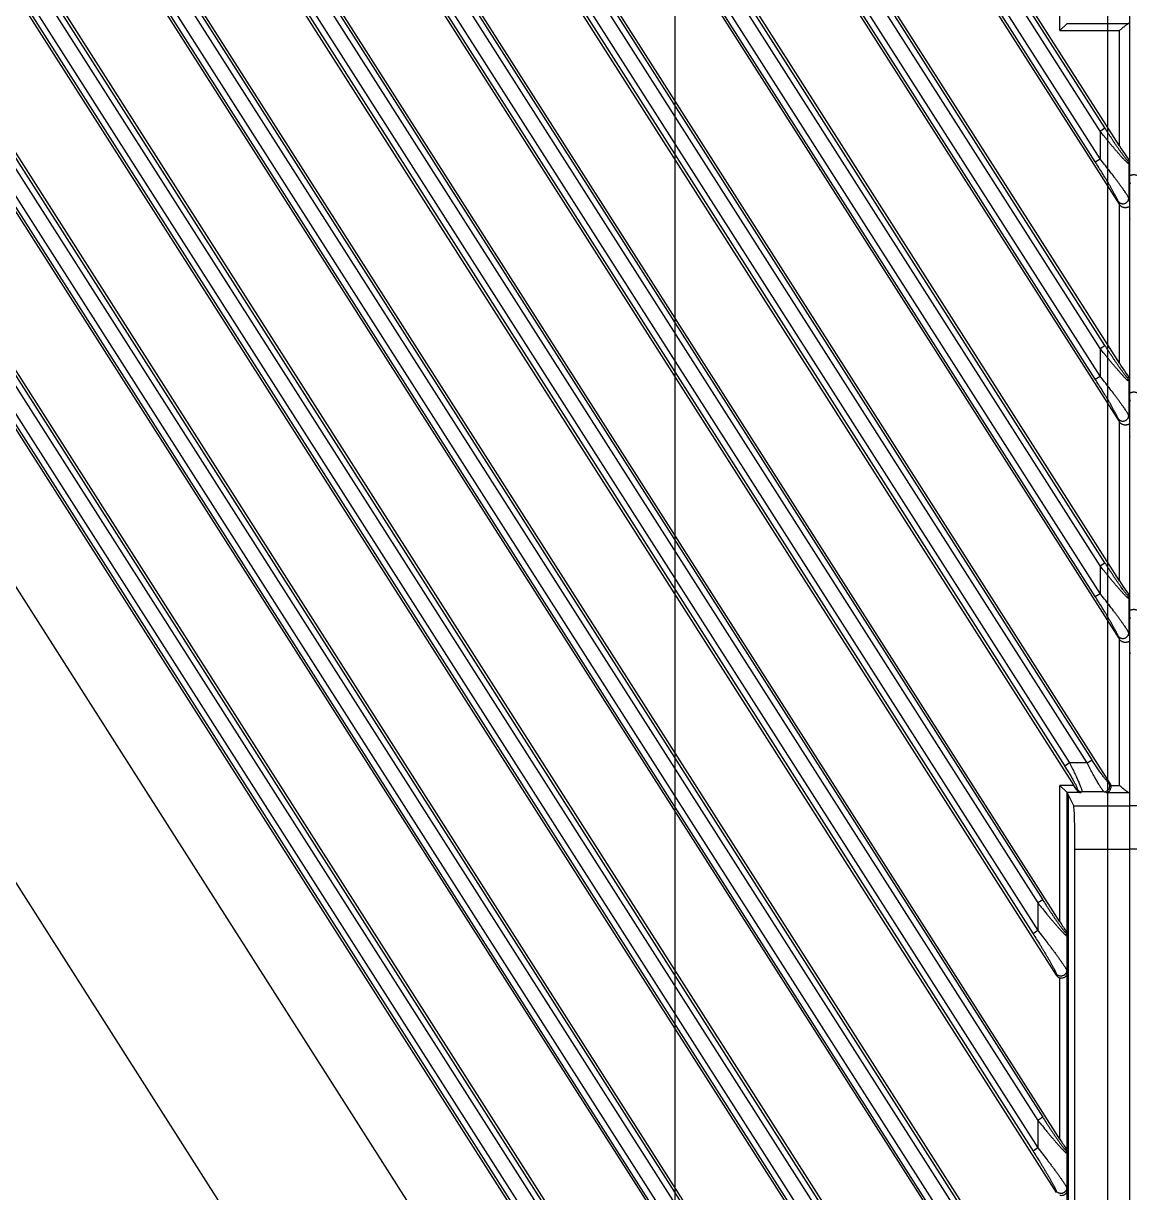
# Model space of a CAD drawing. Header units: millimetres. Extents: x 562 to 17351, y 2396 to 6995.
# Drawn here: x 14462.1 to 14538.8, y 5325.5 to 5406.6 of the extents above; entities that cross this region are included whole.
import ezdxf

# ---------------------------------------------------------------- set-up
doc = ezdxf.new("R2010")
doc.units = ezdxf.units.MM

# ---------------------------------------------------------------- blocks, each defined once
blk = doc.blocks.new('DTGCNV')
at = {"color": 7, "linetype": 'Continuous'}
for p, q in [((12716.618, 5010.197), (12716.618, 4673.197)), ((13316.618, 5010.197), (13316.618, 4672.697)), ((13136.217, 5009.497), (13315.884, 4727.477)), ((13315.918, 4731.517), (13138.825, 5009.497)), ((13145.821, 5009.497), (13315.884, 4742.552)), ((13315.918, 4746.593), (13148.429, 5009.497)), ((13155.425, 5009.497), (13315.884, 4757.628)), ((13311.784, 4768.157), (13158.034, 5009.497)), ((13165.029, 5009.497), (13311.536, 4779.528)), ((13311.784, 4783.233), (13167.638, 5009.497)), ((13174.633, 5009.497), (13311.536, 4794.603)), ((13314.903, 4732.763), (13139.328, 5008.36)), ((13314.903, 4747.839), (13148.933, 5008.36)), ((13314.903, 4762.914), (13158.537, 5008.36)), ((13168.141, 5008.36), (13310.593, 4784.754)), ((13177.745, 5008.36), (13310.593, 4799.829)), ((13314.231, 4730.419), (13137.436, 5007.932)), ((13314.567, 4730.633), (13137.772, 5008.146)), ((13314.567, 4732.549), (13138.992, 5008.146)), ((13314.231, 4745.494), (13147.04, 5007.932)), ((13314.567, 4745.708), (13147.376, 5008.146)), ((13314.567, 4747.625), (13148.596, 5008.146)), ((13314.231, 4760.57), (13156.644, 5007.932)), ((13314.567, 4760.784), (13156.98, 5008.146)), ((13314.567, 4762.7), (13158.201, 5008.146)), ((13166.248, 5007.932), (13309.921, 4782.41)), ((13166.584, 5008.146), (13310.257, 4782.624)), ((13167.805, 5008.146), (13310.257, 4784.54)), ((13175.852, 5007.932), (13309.921, 4797.485)), ((13176.188, 5008.146), (13310.257, 4797.699)), ((13177.409, 5008.146), (13310.257, 4799.615)), ((13122.275, 5005.363), (13314.224, 4704.063)), ((13129.327, 5005.237), (13315.884, 4712.401)), ((13315.918, 4716.442), (13131.855, 5005.363)), ((13311.784, 4798.308), (13179.875, 5005.363)), ((13186.951, 5005.237), (13312.75, 4807.772)), ((13315.271, 4807.911), (13189.48, 5005.363)), ((13196.556, 5005.237), (13315.884, 4817.929)), ((13315.918, 4821.969), (13199.084, 5005.363)), ((13206.16, 5005.237), (13315.884, 4833.005)), ((13315.918, 4837.045), (13208.688, 5005.363)), ((13215.764, 5005.237), (13315.884, 4848.08)), ((13315.918, 4852.12), (13218.292, 5005.363)), ((13298.047, 4708.984), (13109.906, 5004.305)), ((13314.231, 4715.344), (13130.577, 5003.622)), ((13314.567, 4715.558), (13130.913, 5003.836)), ((13314.567, 4717.474), (13132.134, 5003.836)), ((13314.903, 4717.688), (13132.47, 5004.051)), ((13188.202, 5003.622), (13312.118, 4809.113)), ((13188.538, 5003.836), (13312.454, 4809.327)), ((13313.675, 4809.327), (13189.758, 5003.836)), ((13314.011, 4809.541), (13190.094, 5004.051)), ((13314.231, 4820.871), (13197.806, 5003.622)), ((13314.567, 4821.085), (13198.142, 5003.836)), ((13314.567, 4823.001), (13199.362, 5003.836)), ((13314.903, 4823.216), (13199.698, 5004.051)), ((13314.231, 4835.947), (13207.41, 5003.622)), ((13314.567, 4836.161), (13207.746, 5003.836)), ((13314.567, 4838.077), (13208.966, 5003.836)), ((13314.903, 4838.291), (13209.302, 5004.051)), ((13314.231, 4851.022), (13217.014, 5003.622)), ((13314.567, 4851.236), (13217.35, 5003.836)), ((13314.567, 4853.152), (13218.571, 5003.836)), ((13314.903, 4853.366), (13218.907, 5004.051)), ((13311.784, 4860.122), (13311.784, 4869.803)), ((13311.784, 4860.122), (13312.283, 4860.622)), ((13311.784, 4860.122), (13315.918, 4860.122)), ((13312.283, 4860.622), (13316.581, 4860.622)), ((13315.918, 4852.12), (13315.918, 4860.122)), ((13314.567, 4853.152), (13314.903, 4853.366)), ((13314.567, 4853.152), (13314.567, 4851.236)), ((13314.231, 4851.022), (13314.567, 4851.236)), ((13316.605, 4851.134), (13316.497, 4851.102)), ((13316.618, 4850.905), (13316.559, 4850.888)), ((13316.559, 4850.888), (13316.559, 4848.496)), ((12716.677, 4849.474), (12716.618, 4849.676)), ((13315.884, 4848.08), (13315.825, 4848.282)), ((13315.918, 4837.045), (13315.918, 4848.033)), ((13316.618, 4848.294), (13316.559, 4848.496)), ((12716.618, 4847.065), (12716.677, 4847.082)), ((13314.567, 4838.077), (13314.903, 4838.291)), ((13314.567, 4838.077), (13314.567, 4836.161)), ((13314.231, 4835.947), (13314.567, 4836.161)), ((13316.605, 4836.058), (13316.497, 4836.027)), ((13316.618, 4835.83), (13316.559, 4835.813)), ((13316.559, 4835.813), (13316.559, 4833.421)), ((12716.677, 4834.398), (12716.618, 4834.601)), ((13315.884, 4833.005), (13315.825, 4833.207)), ((13316.618, 4833.219), (13316.559, 4833.421)), ((13315.918, 4821.969), (13315.918, 4832.958)), ((12716.618, 4831.989), (12716.677, 4832.007)), ((13314.567, 4823.001), (13314.903, 4823.216)), ((13314.567, 4823.001), (13314.567, 4821.085)), ((13314.231, 4820.871), (13314.567, 4821.085)), ((13316.605, 4820.983), (13316.497, 4820.951)), ((13316.618, 4820.755), (13316.559, 4820.737)), ((13316.559, 4820.737), (13316.559, 4818.346)), ((12716.677, 4819.323), (12716.618, 4819.525)), ((13315.884, 4817.929), (13315.825, 4818.132)), ((13315.918, 4807.772), (13315.918, 4817.882)), ((13316.618, 4818.143), (13316.559, 4818.346)), ((12716.677, 4816.931), (12716.618, 4816.914)), ((13312.454, 4809.327), (13312.118, 4809.113)), ((13313.675, 4809.327), (13312.454, 4809.327)), ((13313.675, 4809.327), (13314.011, 4809.541)), ((13312.75, 4807.772), (13311.784, 4807.772)), ((13312.283, 4807.273), (13311.784, 4807.772)), ((13311.784, 4798.308), (13311.784, 4807.772)), ((13313.239, 4807.273), (13312.283, 4807.273)), ((13312.747, 4806.346), (13312.284, 4807.272)), ((13312.284, 4797.485), (13312.284, 4807.272)), ((13312.928, 4807.477), (13312.978, 4807.515)), ((13313.314, 4807.33), (13313.239, 4807.273)), ((13314.85, 4807.33), (13313.314, 4807.33)), ((13314.998, 4807.273), (13314.85, 4807.33)), ((13314.998, 4807.273), (13316.581, 4807.273)), ((13315.271, 4807.911), (13315.186, 4807.943)), ((13315.326, 4807.772), (13315.918, 4807.772)), ((13312.371, 4767.796), (13312.371, 4807.099)), ((12720.49, 4806.346), (12716.618, 4806.346)), ((13312.747, 4806.346), (13316.618, 4806.346)), ((12720.416, 4803.35), (12716.618, 4803.35)), ((13312.821, 4803.35), (13316.618, 4803.35)), ((13312.821, 4771.544), (13312.821, 4803.35)), ((13310.593, 4799.829), (13310.257, 4799.615)), ((13310.257, 4799.615), (13310.257, 4797.699)), ((13310.257, 4797.699), (13309.921, 4797.485)), ((13312.193, 4797.572), (13312.214, 4797.673)), ((13312.284, 4797.485), (13312.257, 4797.358)), ((13312.257, 4797.358), (13312.257, 4794.935)), ((13311.521, 4794.721), (13311.536, 4794.603)), ((13311.784, 4783.233), (13311.784, 4794.426)), ((13312.257, 4794.935), (13312.284, 4794.723)), ((13312.284, 4782.409), (13312.284, 4794.723)), ((13310.593, 4784.754), (13310.257, 4784.54)), ((13310.257, 4784.54), (13310.257, 4782.624)), ((13310.257, 4782.624), (13309.921, 4782.41)), ((13312.214, 4782.597), (13312.193, 4782.497)), ((13312.284, 4782.409), (13312.257, 4782.283)), ((13312.257, 4782.283), (13312.257, 4779.86)), ((13312.257, 4779.86), (13312.284, 4779.648)), ((13311.521, 4779.645), (13311.536, 4779.528)), ((13312.284, 4767.622), (13312.284, 4779.648))]:
    blk.add_line(p, q, dxfattribs=at)
for centre, radius, start, end in [((13316.158, 4850.887), 0.402, 0.12821, 32.37179), ((13316.158, 4835.812), 0.402, 0.12821, 32.37179), ((13316.158, 4820.736), 0.402, 0.12821, 32.37179), ((13313.316, 4807.73), 0.401, 212.50107, 269.7384), ((13311.861, 4797.357), 0.396, 0.20796, 32.97411), ((13311.861, 4782.282), 0.396, 0.20796, 32.97411)]:
    blk.add_arc(centre, radius, start, end, dxfattribs=at)
for centre, major_axis, ratio, start_param, end_param in [((13311.784, 4860.623), (0.5, 0), 0.052408, -0.05236, -0.02618), ((13315.918, 4852.234), (-0.698, 1.104), 0.046753, -4.638574, -3.259594), ((13316.217, 4848.304), (-0.117, 0.402), 0.954439, -4.415997, -4.276035), ((13315.918, 4837.159), (-0.698, 1.104), 0.046753, -4.638574, -3.259594), ((13316.217, 4833.229), (-0.117, 0.402), 0.954439, -4.415997, -4.276035), ((13315.918, 4822.083), (-0.698, 1.104), 0.046753, -4.638574, -3.259594), ((13316.217, 4818.154), (-0.117, 0.402), 0.954439, -4.415997, -4.276035), ((12717.318, 4807.261), (0.7, 0), 0.052408, 2.812592, 3.141593), ((13311.784, 4807.272), (0.5, 0), 0.052408, 0.02618, 0.05236), ((13312.698, 4807.772), (-0.321, 0.499), 0.073624, -2.248851, -1.618026), ((13314.93, 4807.698), (0.378, -0.144), 0.989397, 0.554281, 0.92719), ((13315.918, 4807.261), (0.7, 0), 0.052408, 0, 0.329), ((13312.743, 4803.35), (0, 3), 0.026186, -1.570796, -0.05236), ((13311.784, 4798.39), (-0.499, 0.789), 0.046753, -4.638574, -3.601913), ((13311.871, 4794.824), (-0.052, 0.405), 0.97951, -4.264838, -3.490965), ((13311.784, 4783.314), (-0.499, 0.789), 0.046753, -4.638574, -3.601913)]:
    blk.add_ellipse(centre, major_axis=major_axis, ratio=ratio, start_param=start_param, end_param=end_param, dxfattribs=at)
for points, knots in [([(13316.581, 4860.622), (13316.577, 4860.621), (13316.569, 4860.619), (13316.557, 4860.615), (13316.544, 4860.609), (13316.523, 4860.599), (13316.496, 4860.583), (13316.461, 4860.56), (13316.423, 4860.533), (13316.368, 4860.492), (13316.295, 4860.436), (13316.205, 4860.362), (13316.111, 4860.285), (13316.015, 4860.204), (13315.951, 4860.15), (13315.918, 4860.122)], [0, 0, 0, 0, 0.013463, 0.028958, 0.046471, 0.065932, 0.110248, 0.160922, 0.216933, 0.277361, 0.408429, 0.549248, 0.696374, 0.84732, 1, 1, 1, 1]), ([(13316.559, 4850.888), (13316.557, 4850.888), (13316.552, 4850.888), (13316.544, 4850.89), (13316.535, 4850.895), (13316.523, 4850.902), (13316.51, 4850.911), (13316.489, 4850.927), (13316.459, 4850.952), (13316.42, 4850.988), (13316.375, 4851.031), (13316.326, 4851.08), (13316.273, 4851.135), (13316.216, 4851.194), (13316.135, 4851.282), (13316.028, 4851.4), (13315.894, 4851.55), (13315.755, 4851.71), (13315.612, 4851.877), (13315.466, 4852.05), (13315.318, 4852.227), (13315.169, 4852.408), (13315.019, 4852.592), (13314.817, 4852.839), (13314.667, 4853.027), (13314.567, 4853.152)], [0, 0, 0, 0, 0.002036, 0.004765, 0.008306, 0.012701, 0.017956, 0.024063, 0.038745, 0.05652, 0.077106, 0.100208, 0.125538, 0.152825, 0.181822, 0.244102, 0.310933, 0.381227, 0.454167, 0.529124, 0.605619, 0.683271, 0.76177, 0.840872, 1, 1, 1, 1]), ([(13316.497, 4851.102), (13316.495, 4851.102), (13316.492, 4851.102), (13316.488, 4851.103), (13316.482, 4851.106), (13316.474, 4851.111), (13316.464, 4851.119), (13316.452, 4851.13), (13316.438, 4851.144), (13316.423, 4851.159), (13316.4, 4851.184), (13316.369, 4851.221), (13316.33, 4851.269), (13316.287, 4851.324), (13316.241, 4851.384), (13316.193, 4851.448), (13316.125, 4851.54), (13316.037, 4851.662), (13315.929, 4851.815), (13315.819, 4851.975), (13315.706, 4852.14), (13315.593, 4852.309), (13315.478, 4852.481), (13315.363, 4852.655), (13315.248, 4852.831), (13315.094, 4853.068), (13314.979, 4853.247), (13314.903, 4853.366)], [0, 0, 0, 0, 0.001988, 0.003277, 0.004801, 0.008605, 0.013451, 0.019328, 0.026206, 0.034036, 0.042764, 0.062675, 0.085465, 0.110691, 0.137955, 0.166932, 0.197336, 0.261568, 0.329268, 0.399486, 0.471568, 0.545042, 0.619552, 0.694837, 0.77068, 0.84692, 1, 1, 1, 1]), ([(13316.559, 4848.496), (13316.557, 4848.502), (13316.553, 4848.513), (13316.541, 4848.539), (13316.522, 4848.576), (13316.494, 4848.626), (13316.46, 4848.682), (13316.422, 4848.745), (13316.362, 4848.837), (13316.278, 4848.963), (13316.167, 4849.123), (13316.046, 4849.294), (13315.917, 4849.472), (13315.782, 4849.657), (13315.641, 4849.847), (13315.446, 4850.107), (13315.194, 4850.437), (13314.884, 4850.836), (13314.673, 4851.103), (13314.567, 4851.236)], [0, 0, 0, 0, 0.00509, 0.010986, 0.025069, 0.041978, 0.061422, 0.083117, 0.106791, 0.15915, 0.216898, 0.278823, 0.34401, 0.411766, 0.481566, 0.552988, 0.699417, 0.848964, 1, 1, 1, 1]), ([(13316.618, 4851.135), (13316.618, 4851.135), (13316.618, 4851.133), (13316.618, 4851.131), (13316.617, 4851.13), (13316.615, 4851.129), (13316.613, 4851.13), (13316.611, 4851.13), (13316.608, 4851.132), (13316.606, 4851.133), (13316.605, 4851.134)], [0, 0, 0, 0, 0.134296, 0.239838, 0.325336, 0.408088, 0.50825, 0.637794, 0.80127, 1, 1, 1, 1]), ([(13315.825, 4848.282), (13315.823, 4848.288), (13315.819, 4848.301), (13315.808, 4848.33), (13315.791, 4848.371), (13315.766, 4848.426), (13315.736, 4848.488), (13315.702, 4848.555), (13315.651, 4848.654), (13315.58, 4848.785), (13315.488, 4848.95), (13315.39, 4849.123), (13315.286, 4849.302), (13315.178, 4849.485), (13315.067, 4849.672), (13314.914, 4849.926), (13314.717, 4850.247), (13314.477, 4850.634), (13314.313, 4850.893), (13314.231, 4851.022)], [0, 0, 0, 0, 0.005901, 0.012735, 0.028952, 0.048163, 0.069902, 0.093761, 0.1194, 0.174923, 0.234768, 0.297789, 0.363198, 0.430435, 0.499095, 0.568871, 0.710853, 0.85493, 1, 1, 1, 1]), ([(12717.318, 4849.937), (12717.303, 4849.955), (12717.269, 4849.99), (12717.21, 4850.032), (12717.147, 4850.065), (12717.082, 4850.089), (12717.017, 4850.105), (12716.954, 4850.112), (12716.895, 4850.113), (12716.84, 4850.109), (12716.797, 4850.102), (12716.766, 4850.095), (12716.739, 4850.088), (12716.714, 4850.08), (12716.69, 4850.073), (12716.676, 4850.069), (12716.662, 4850.066), (12716.651, 4850.064), (12716.64, 4850.064), (12716.632, 4850.067), (12716.625, 4850.073), (12716.621, 4850.082), (12716.619, 4850.093), (12716.618, 4850.102), (12716.618, 4850.106)], [0, 0, 0, 0, 0.092092, 0.18383, 0.274482, 0.363041, 0.448376, 0.529457, 0.605459, 0.675766, 0.739913, 0.769539, 0.797439, 0.847676, 0.869774, 0.889641, 0.907107, 0.922074, 0.934647, 0.945489, 0.956057, 0.968087, 0.982675, 1, 1, 1, 1]), ([(13315.825, 4848.282), (13315.836, 4848.265), (13315.862, 4848.233), (13315.908, 4848.192), (13315.96, 4848.159), (13316.018, 4848.134), (13316.079, 4848.118), (13316.142, 4848.112), (13316.206, 4848.115), (13316.268, 4848.128), (13316.328, 4848.151), (13316.383, 4848.182), (13316.433, 4848.221), (13316.476, 4848.267), (13316.511, 4848.319), (13316.538, 4848.376), (13316.554, 4848.435), (13316.559, 4848.476), (13316.559, 4848.496)], [0, 0, 0, 0, 0.061114, 0.122614, 0.184534, 0.246921, 0.309743, 0.372937, 0.436398, 0.5, 0.563602, 0.627063, 0.690257, 0.753079, 0.815466, 0.877386, 0.938886, 1, 1, 1, 1]), ([(13315.918, 4848.033), (13315.934, 4848.015), (13315.968, 4847.98), (13316.026, 4847.938), (13316.089, 4847.905), (13316.154, 4847.881), (13316.219, 4847.865), (13316.282, 4847.858), (13316.342, 4847.857), (13316.397, 4847.861), (13316.439, 4847.868), (13316.471, 4847.875), (13316.498, 4847.882), (13316.523, 4847.89), (13316.546, 4847.897), (13316.561, 4847.901), (13316.574, 4847.904), (13316.586, 4847.906), (13316.596, 4847.906), (13316.605, 4847.903), (13316.611, 4847.897), (13316.616, 4847.888), (13316.618, 4847.877), (13316.618, 4847.868), (13316.618, 4847.864)], [0, 0, 0, 0, 0.092092, 0.18383, 0.274482, 0.363041, 0.448376, 0.529457, 0.605459, 0.675766, 0.739913, 0.769539, 0.797439, 0.847676, 0.869774, 0.889641, 0.907107, 0.922074, 0.934647, 0.945489, 0.956057, 0.968087, 0.982675, 1, 1, 1, 1]), ([(12716.618, 4846.835), (12716.618, 4846.835), (12716.618, 4846.837), (12716.619, 4846.839), (12716.62, 4846.84), (12716.622, 4846.841), (12716.624, 4846.84), (12716.626, 4846.84), (12716.628, 4846.838), (12716.63, 4846.837), (12716.631, 4846.836)], [0, 0, 0, 0, 0.134296, 0.239838, 0.325336, 0.408088, 0.50825, 0.637794, 0.80127, 1, 1, 1, 1]), ([(13316.559, 4835.813), (13316.557, 4835.812), (13316.552, 4835.812), (13316.544, 4835.815), (13316.535, 4835.82), (13316.523, 4835.826), (13316.51, 4835.835), (13316.489, 4835.851), (13316.459, 4835.876), (13316.42, 4835.912), (13316.375, 4835.955), (13316.326, 4836.004), (13316.273, 4836.059), (13316.216, 4836.119), (13316.135, 4836.206), (13316.028, 4836.325), (13315.894, 4836.475), (13315.755, 4836.635), (13315.612, 4836.802), (13315.466, 4836.975), (13315.318, 4837.152), (13315.169, 4837.333), (13315.019, 4837.516), (13314.817, 4837.764), (13314.667, 4837.951), (13314.567, 4838.077)], [0, 0, 0, 0, 0.002036, 0.004765, 0.008306, 0.012701, 0.017956, 0.024063, 0.038745, 0.05652, 0.077106, 0.100208, 0.125538, 0.152825, 0.181822, 0.244102, 0.310933, 0.381227, 0.454167, 0.529124, 0.605619, 0.683271, 0.76177, 0.840872, 1, 1, 1, 1]), ([(13316.497, 4836.027), (13316.495, 4836.026), (13316.492, 4836.027), (13316.488, 4836.028), (13316.482, 4836.031), (13316.474, 4836.036), (13316.464, 4836.044), (13316.452, 4836.055), (13316.438, 4836.068), (13316.423, 4836.084), (13316.4, 4836.109), (13316.369, 4836.145), (13316.33, 4836.194), (13316.287, 4836.249), (13316.241, 4836.309), (13316.193, 4836.373), (13316.125, 4836.465), (13316.037, 4836.587), (13315.929, 4836.74), (13315.819, 4836.9), (13315.706, 4837.065), (13315.593, 4837.234), (13315.478, 4837.406), (13315.363, 4837.58), (13315.248, 4837.756), (13315.094, 4837.993), (13314.979, 4838.171), (13314.903, 4838.291)], [0, 0, 0, 0, 0.001988, 0.003277, 0.004801, 0.008605, 0.013451, 0.019328, 0.026206, 0.034036, 0.042764, 0.062675, 0.085465, 0.110691, 0.137955, 0.166932, 0.197336, 0.261568, 0.329268, 0.399486, 0.471568, 0.545042, 0.619552, 0.694837, 0.77068, 0.84692, 1, 1, 1, 1]), ([(13315.825, 4833.207), (13315.823, 4833.213), (13315.819, 4833.226), (13315.808, 4833.254), (13315.791, 4833.296), (13315.766, 4833.351), (13315.736, 4833.412), (13315.702, 4833.48), (13315.651, 4833.578), (13315.58, 4833.709), (13315.488, 4833.874), (13315.39, 4834.047), (13315.286, 4834.226), (13315.178, 4834.41), (13315.067, 4834.597), (13314.914, 4834.851), (13314.717, 4835.172), (13314.477, 4835.559), (13314.313, 4835.817), (13314.231, 4835.947)], [0, 0, 0, 0, 0.005901, 0.012735, 0.028952, 0.048163, 0.069902, 0.093761, 0.1194, 0.174923, 0.234768, 0.297789, 0.363198, 0.430435, 0.499095, 0.568871, 0.710853, 0.85493, 1, 1, 1, 1]), ([(13316.559, 4833.421), (13316.557, 4833.426), (13316.553, 4833.438), (13316.541, 4833.464), (13316.522, 4833.501), (13316.494, 4833.551), (13316.46, 4833.607), (13316.422, 4833.669), (13316.362, 4833.762), (13316.278, 4833.888), (13316.167, 4834.048), (13316.046, 4834.218), (13315.917, 4834.397), (13315.782, 4834.582), (13315.641, 4834.771), (13315.446, 4835.031), (13315.194, 4835.362), (13314.884, 4835.761), (13314.673, 4836.027), (13314.567, 4836.161)], [0, 0, 0, 0, 0.00509, 0.010986, 0.025069, 0.041978, 0.061422, 0.083117, 0.106791, 0.15915, 0.216898, 0.278823, 0.34401, 0.411766, 0.481566, 0.552988, 0.699417, 0.848964, 1, 1, 1, 1]), ([(13316.618, 4836.06), (13316.618, 4836.059), (13316.618, 4836.058), (13316.618, 4836.056), (13316.617, 4836.054), (13316.615, 4836.054), (13316.613, 4836.054), (13316.611, 4836.055), (13316.608, 4836.057), (13316.606, 4836.058), (13316.605, 4836.058)], [0, 0, 0, 0, 0.134296, 0.239838, 0.325336, 0.408088, 0.50825, 0.637794, 0.80127, 1, 1, 1, 1]), ([(12717.318, 4834.862), (12717.303, 4834.88), (12717.269, 4834.914), (12717.21, 4834.957), (12717.147, 4834.99), (12717.082, 4835.014), (12717.017, 4835.029), (12716.954, 4835.037), (12716.895, 4835.038), (12716.84, 4835.033), (12716.797, 4835.026), (12716.766, 4835.019), (12716.739, 4835.012), (12716.714, 4835.005), (12716.69, 4834.998), (12716.676, 4834.994), (12716.662, 4834.99), (12716.651, 4834.989), (12716.64, 4834.989), (12716.632, 4834.991), (12716.625, 4834.998), (12716.621, 4835.007), (12716.619, 4835.018), (12716.618, 4835.026), (12716.618, 4835.031)], [0, 0, 0, 0, 0.09209, 0.183827, 0.274478, 0.363036, 0.448369, 0.529449, 0.605452, 0.675762, 0.739914, 0.769541, 0.797443, 0.84768, 0.869776, 0.889643, 0.907109, 0.922075, 0.934648, 0.945489, 0.956057, 0.968087, 0.982675, 1, 1, 1, 1]), ([(13315.825, 4833.207), (13315.836, 4833.19), (13315.862, 4833.158), (13315.908, 4833.117), (13315.96, 4833.083), (13316.018, 4833.058), (13316.079, 4833.042), (13316.142, 4833.036), (13316.206, 4833.04), (13316.268, 4833.053), (13316.328, 4833.075), (13316.383, 4833.107), (13316.433, 4833.146), (13316.476, 4833.192), (13316.511, 4833.244), (13316.538, 4833.3), (13316.554, 4833.36), (13316.559, 4833.401), (13316.559, 4833.421)], [0, 0, 0, 0, 0.061114, 0.122614, 0.184534, 0.246921, 0.309743, 0.372937, 0.436398, 0.5, 0.563602, 0.627063, 0.690257, 0.753079, 0.815466, 0.877386, 0.938886, 1, 1, 1, 1]), ([(13315.918, 4832.958), (13315.934, 4832.939), (13315.968, 4832.905), (13316.026, 4832.862), (13316.089, 4832.829), (13316.154, 4832.805), (13316.219, 4832.79), (13316.282, 4832.783), (13316.342, 4832.782), (13316.397, 4832.786), (13316.439, 4832.793), (13316.471, 4832.8), (13316.498, 4832.807), (13316.523, 4832.814), (13316.546, 4832.821), (13316.561, 4832.826), (13316.574, 4832.829), (13316.586, 4832.831), (13316.596, 4832.831), (13316.605, 4832.828), (13316.611, 4832.822), (13316.616, 4832.813), (13316.618, 4832.801), (13316.618, 4832.793), (13316.618, 4832.789)], [0, 0, 0, 0, 0.09209, 0.183827, 0.274478, 0.363036, 0.448369, 0.529449, 0.605452, 0.675762, 0.739914, 0.769541, 0.797443, 0.84768, 0.869776, 0.889643, 0.907109, 0.922075, 0.934648, 0.945489, 0.956057, 0.968087, 0.982675, 1, 1, 1, 1]), ([(12716.618, 4831.759), (12716.618, 4831.76), (12716.618, 4831.761), (12716.619, 4831.763), (12716.62, 4831.765), (12716.622, 4831.765), (12716.624, 4831.765), (12716.626, 4831.764), (12716.628, 4831.763), (12716.63, 4831.761), (12716.631, 4831.761)], [0, 0, 0, 0, 0.134296, 0.239838, 0.325336, 0.408088, 0.50825, 0.637794, 0.80127, 1, 1, 1, 1]), ([(13316.559, 4820.737), (13316.557, 4820.737), (13316.552, 4820.737), (13316.544, 4820.74), (13316.535, 4820.744), (13316.523, 4820.751), (13316.51, 4820.76), (13316.489, 4820.776), (13316.459, 4820.801), (13316.42, 4820.837), (13316.375, 4820.88), (13316.326, 4820.929), (13316.273, 4820.984), (13316.216, 4821.043), (13316.135, 4821.131), (13316.028, 4821.249), (13315.894, 4821.4), (13315.755, 4821.56), (13315.612, 4821.727), (13315.466, 4821.899), (13315.318, 4822.077), (13315.169, 4822.257), (13315.019, 4822.441), (13314.817, 4822.689), (13314.667, 4822.876), (13314.567, 4823.001)], [0, 0, 0, 0, 0.002036, 0.004765, 0.008306, 0.012701, 0.017956, 0.024063, 0.038745, 0.05652, 0.077106, 0.100208, 0.125538, 0.152825, 0.181822, 0.244102, 0.310933, 0.381227, 0.454167, 0.529124, 0.605619, 0.683271, 0.76177, 0.840872, 1, 1, 1, 1]), ([(13316.497, 4820.951), (13316.495, 4820.951), (13316.492, 4820.951), (13316.488, 4820.953), (13316.482, 4820.955), (13316.474, 4820.96), (13316.464, 4820.969), (13316.452, 4820.98), (13316.438, 4820.993), (13316.423, 4821.009), (13316.4, 4821.034), (13316.369, 4821.07), (13316.33, 4821.118), (13316.287, 4821.173), (13316.241, 4821.233), (13316.193, 4821.297), (13316.125, 4821.39), (13316.037, 4821.512), (13315.929, 4821.665), (13315.819, 4821.824), (13315.706, 4821.989), (13315.593, 4822.158), (13315.478, 4822.33), (13315.363, 4822.504), (13315.248, 4822.681), (13315.094, 4822.917), (13314.979, 4823.096), (13314.903, 4823.216)], [0, 0, 0, 0, 0.001988, 0.003277, 0.004801, 0.008605, 0.013451, 0.019328, 0.026206, 0.034036, 0.042764, 0.062675, 0.085465, 0.110691, 0.137955, 0.166932, 0.197336, 0.261568, 0.329268, 0.399486, 0.471568, 0.545042, 0.619552, 0.694837, 0.77068, 0.84692, 1, 1, 1, 1]), ([(13316.559, 4818.346), (13316.557, 4818.351), (13316.553, 4818.363), (13316.541, 4818.388), (13316.522, 4818.426), (13316.494, 4818.475), (13316.46, 4818.532), (13316.422, 4818.594), (13316.362, 4818.687), (13316.278, 4818.812), (13316.167, 4818.972), (13316.046, 4819.143), (13315.917, 4819.322), (13315.782, 4819.506), (13315.641, 4819.696), (13315.446, 4819.956), (13315.194, 4820.286), (13314.884, 4820.685), (13314.673, 4820.952), (13314.567, 4821.085)], [0, 0, 0, 0, 0.00509, 0.010986, 0.025069, 0.041978, 0.061422, 0.083117, 0.106791, 0.15915, 0.216898, 0.278823, 0.34401, 0.411766, 0.481566, 0.552988, 0.699417, 0.848964, 1, 1, 1, 1]), ([(13315.825, 4818.132), (13315.823, 4818.138), (13315.819, 4818.15), (13315.808, 4818.179), (13315.791, 4818.22), (13315.766, 4818.275), (13315.736, 4818.337), (13315.702, 4818.404), (13315.651, 4818.503), (13315.58, 4818.634), (13315.488, 4818.799), (13315.39, 4818.972), (13315.286, 4819.151), (13315.178, 4819.334), (13315.067, 4819.521), (13314.914, 4819.775), (13314.717, 4820.096), (13314.477, 4820.483), (13314.313, 4820.742), (13314.231, 4820.871)], [0, 0, 0, 0, 0.005901, 0.012735, 0.028952, 0.048163, 0.069902, 0.093761, 0.1194, 0.174923, 0.234768, 0.297789, 0.363198, 0.430435, 0.499095, 0.568871, 0.710853, 0.85493, 1, 1, 1, 1]), ([(13316.618, 4820.985), (13316.618, 4820.984), (13316.618, 4820.982), (13316.618, 4820.98), (13316.617, 4820.979), (13316.615, 4820.979), (13316.613, 4820.979), (13316.611, 4820.98), (13316.608, 4820.981), (13316.606, 4820.982), (13316.605, 4820.983)], [0, 0, 0, 0, 0.134296, 0.239838, 0.325336, 0.408088, 0.50825, 0.637794, 0.80127, 1, 1, 1, 1]), ([(12717.318, 4819.786), (12717.303, 4819.805), (12717.269, 4819.839), (12717.21, 4819.881), (12717.147, 4819.915), (12717.082, 4819.939), (12717.017, 4819.954), (12716.954, 4819.961), (12716.895, 4819.962), (12716.84, 4819.958), (12716.797, 4819.951), (12716.766, 4819.944), (12716.739, 4819.937), (12716.714, 4819.93), (12716.69, 4819.923), (12716.676, 4819.918), (12716.662, 4819.915), (12716.651, 4819.913), (12716.64, 4819.913), (12716.632, 4819.916), (12716.625, 4819.922), (12716.621, 4819.931), (12716.619, 4819.942), (12716.618, 4819.951), (12716.618, 4819.955)], [0, 0, 0, 0, 0.092092, 0.18383, 0.274482, 0.363041, 0.448376, 0.529457, 0.605459, 0.675766, 0.739913, 0.769539, 0.797439, 0.847676, 0.869774, 0.889641, 0.907107, 0.922074, 0.934647, 0.945489, 0.956057, 0.968087, 0.982675, 1, 1, 1, 1]), ([(13315.825, 4818.132), (13315.836, 4818.115), (13315.862, 4818.083), (13315.908, 4818.041), (13315.96, 4818.008), (13316.018, 4817.983), (13316.079, 4817.967), (13316.142, 4817.961), (13316.206, 4817.964), (13316.268, 4817.978), (13316.328, 4818), (13316.383, 4818.031), (13316.433, 4818.07), (13316.476, 4818.117), (13316.511, 4818.168), (13316.538, 4818.225), (13316.554, 4818.284), (13316.559, 4818.325), (13316.559, 4818.346)], [0, 0, 0, 0, 0.061114, 0.122614, 0.184534, 0.246921, 0.309743, 0.372937, 0.436398, 0.5, 0.563602, 0.627063, 0.690257, 0.753079, 0.815466, 0.877386, 0.938886, 1, 1, 1, 1]), ([(13315.918, 4817.882), (13315.934, 4817.864), (13315.968, 4817.83), (13316.026, 4817.787), (13316.089, 4817.754), (13316.154, 4817.73), (13316.219, 4817.715), (13316.282, 4817.707), (13316.342, 4817.706), (13316.397, 4817.711), (13316.439, 4817.718), (13316.471, 4817.724), (13316.498, 4817.731), (13316.523, 4817.739), (13316.546, 4817.746), (13316.561, 4817.75), (13316.574, 4817.753), (13316.586, 4817.755), (13316.596, 4817.755), (13316.605, 4817.752), (13316.611, 4817.746), (13316.616, 4817.737), (13316.618, 4817.726), (13316.618, 4817.718), (13316.618, 4817.713)], [0, 0, 0, 0, 0.092092, 0.18383, 0.274482, 0.363041, 0.448376, 0.529457, 0.605459, 0.675766, 0.739913, 0.769539, 0.797439, 0.847676, 0.869774, 0.889641, 0.907107, 0.922074, 0.934647, 0.945489, 0.956057, 0.968087, 0.982675, 1, 1, 1, 1]), ([(12716.618, 4816.684), (12716.618, 4816.685), (12716.618, 4816.686), (12716.619, 4816.688), (12716.62, 4816.689), (12716.622, 4816.69), (12716.624, 4816.69), (12716.626, 4816.689), (12716.628, 4816.687), (12716.63, 4816.686), (12716.631, 4816.685)], [0, 0, 0, 0, 0.134296, 0.239838, 0.325336, 0.408088, 0.50825, 0.637794, 0.80127, 1, 1, 1, 1]), ([(13312.118, 4809.113), (13312.176, 4809.021), (13312.291, 4808.838), (13312.456, 4808.568), (13312.608, 4808.309), (13312.724, 4808.104), (13312.805, 4807.953), (13312.857, 4807.852), (13312.896, 4807.775), (13312.922, 4807.718), (13312.938, 4807.681), (13312.952, 4807.647), (13312.964, 4807.616), (13312.973, 4807.59), (13312.98, 4807.567), (13312.984, 4807.548), (13312.985, 4807.535), (13312.984, 4807.526), (13312.983, 4807.521), (13312.981, 4807.518), (13312.979, 4807.516), (13312.978, 4807.515)], [0, 0, 0, 0, 0.178963, 0.35385, 0.520013, 0.671843, 0.740324, 0.802617, 0.857753, 0.882337, 0.904778, 0.924974, 0.94283, 0.958273, 0.971251, 0.981752, 0.989832, 0.993022, 0.995709, 0.997985, 1, 1, 1, 1]), ([(13312.454, 4809.327), (13312.514, 4809.209), (13312.632, 4808.975), (13312.773, 4808.684), (13312.881, 4808.457), (13312.956, 4808.295), (13313.027, 4808.14), (13313.091, 4807.994), (13313.149, 4807.859), (13313.2, 4807.736), (13313.242, 4807.627), (13313.272, 4807.545), (13313.291, 4807.487), (13313.302, 4807.451), (13313.31, 4807.419), (13313.316, 4807.392), (13313.319, 4807.372), (13313.321, 4807.359), (13313.321, 4807.35), (13313.32, 4807.343), (13313.319, 4807.336), (13313.317, 4807.332), (13313.314, 4807.33)], [0, 0, 0, 0, 0.1821, 0.359386, 0.444611, 0.526614, 0.604641, 0.677893, 0.745543, 0.806749, 0.860681, 0.906559, 0.926262, 0.943705, 0.958835, 0.971609, 0.982014, 0.986337, 0.990086, 0.99328, 0.995954, 1, 1, 1, 1]), ([(13314.85, 4807.33), (13314.848, 4807.331), (13314.843, 4807.333), (13314.834, 4807.34), (13314.821, 4807.351), (13314.804, 4807.37), (13314.784, 4807.392), (13314.762, 4807.42), (13314.728, 4807.465), (13314.681, 4807.533), (13314.619, 4807.627), (13314.551, 4807.735), (13314.477, 4807.857), (13314.398, 4807.99), (13314.315, 4808.134), (13314.197, 4808.343), (13314.044, 4808.62), (13313.859, 4808.967), (13313.736, 4809.206), (13313.675, 4809.327)], [0, 0, 0, 0, 0.002908, 0.006345, 0.014866, 0.025629, 0.038626, 0.053816, 0.071144, 0.111919, 0.160312, 0.215626, 0.277142, 0.344147, 0.41595, 0.491884, 0.653614, 0.824513, 1, 1, 1, 1]), ([(13315.186, 4807.943), (13315.181, 4807.945), (13315.171, 4807.95), (13315.156, 4807.961), (13315.138, 4807.977), (13315.117, 4807.996), (13315.095, 4808.019), (13315.06, 4808.057), (13315.011, 4808.113), (13314.948, 4808.19), (13314.879, 4808.278), (13314.804, 4808.377), (13314.725, 4808.485), (13314.642, 4808.6), (13314.525, 4808.765), (13314.375, 4808.984), (13314.193, 4809.258), (13314.071, 4809.446), (13314.011, 4809.541)], [0, 0, 0, 0, 0.007283, 0.01684, 0.028705, 0.042847, 0.059201, 0.077685, 0.120655, 0.170946, 0.227725, 0.290184, 0.357567, 0.429174, 0.504361, 0.663147, 0.829654, 1, 1, 1, 1]), ([(13312.928, 4807.477), (13312.946, 4807.446), (13312.987, 4807.39), (13313.065, 4807.326), (13313.15, 4807.286), (13313.209, 4807.275), (13313.239, 4807.273)], [0, 0, 0, 0, 0.280656, 0.535957, 0.773317, 1, 1, 1, 1]), ([(13314.85, 4807.33), (13314.885, 4807.33), (13314.955, 4807.34), (13315.053, 4807.382), (13315.137, 4807.449), (13315.2, 4807.536), (13315.239, 4807.636), (13315.251, 4807.742), (13315.234, 4807.848), (13315.204, 4807.913), (13315.186, 4807.943)], [0, 0, 0, 0, 0.124391, 0.249104, 0.374164, 0.499476, 0.624882, 0.750199, 0.875262, 1, 1, 1, 1]), ([(13314.998, 4807.273), (13315.019, 4807.275), (13315.064, 4807.283), (13315.128, 4807.309), (13315.188, 4807.351), (13315.243, 4807.408), (13315.29, 4807.481), (13315.323, 4807.569), (13315.338, 4807.668), (13315.333, 4807.738), (13315.326, 4807.772)], [0, 0, 0, 0, 0.097849, 0.199639, 0.307763, 0.424549, 0.552098, 0.691689, 0.842452, 1, 1, 1, 1]), ([(13315.918, 4807.772), (13315.951, 4807.745), (13316.015, 4807.691), (13316.111, 4807.61), (13316.205, 4807.532), (13316.295, 4807.459), (13316.368, 4807.402), (13316.423, 4807.361), (13316.461, 4807.335), (13316.496, 4807.312), (13316.523, 4807.296), (13316.544, 4807.286), (13316.557, 4807.28), (13316.569, 4807.275), (13316.577, 4807.274), (13316.581, 4807.273)], [0, 0, 0, 0, 0.15268, 0.303625, 0.450751, 0.591571, 0.722639, 0.783067, 0.839077, 0.889751, 0.934068, 0.953529, 0.971042, 0.986537, 1, 1, 1, 1]), ([(13310.257, 4799.615), (13310.36, 4799.486), (13310.567, 4799.229), (13310.826, 4798.911), (13311.032, 4798.662), (13311.185, 4798.48), (13311.335, 4798.303), (13311.482, 4798.132), (13311.601, 4797.995), (13311.695, 4797.89), (13311.762, 4797.815), (13311.826, 4797.744), (13311.889, 4797.676), (13311.948, 4797.613), (13312.004, 4797.555), (13312.056, 4797.503), (13312.103, 4797.458), (13312.144, 4797.42), (13312.176, 4797.393), (13312.198, 4797.376), (13312.212, 4797.366), (13312.224, 4797.359), (13312.234, 4797.354), (13312.241, 4797.351), (13312.246, 4797.351), (13312.25, 4797.351), (13312.252, 4797.352), (13312.255, 4797.354), (13312.256, 4797.357), (13312.257, 4797.358)], [0, 0, 0, 0, 0.163599, 0.325517, 0.405208, 0.483611, 0.560291, 0.634699, 0.706102, 0.740385, 0.773533, 0.805367, 0.835691, 0.864271, 0.890851, 0.915138, 0.936821, 0.955575, 0.97109, 0.977548, 0.983108, 0.987753, 0.991491, 0.994362, 0.995508, 0.996494, 0.997369, 0.998198, 1, 1, 1, 1]), ([(13310.593, 4799.829), (13310.672, 4799.706), (13310.79, 4799.523), (13310.948, 4799.279), (13311.067, 4799.098), (13311.185, 4798.919), (13311.303, 4798.743), (13311.42, 4798.57), (13311.535, 4798.401), (13311.63, 4798.264), (13311.705, 4798.158), (13311.76, 4798.081), (13311.813, 4798.007), (13311.865, 4797.936), (13311.915, 4797.868), (13311.963, 4797.805), (13312.008, 4797.747), (13312.05, 4797.695), (13312.088, 4797.651), (13312.117, 4797.619), (13312.137, 4797.598), (13312.15, 4797.586), (13312.162, 4797.576), (13312.171, 4797.57), (13312.178, 4797.566), (13312.183, 4797.565), (13312.186, 4797.565), (13312.189, 4797.566), (13312.191, 4797.567), (13312.192, 4797.57), (13312.193, 4797.571), (13312.193, 4797.572)], [0, 0, 0, 0, 0.15694, 0.235083, 0.312792, 0.389889, 0.466133, 0.541222, 0.614757, 0.686184, 0.720877, 0.754726, 0.78758, 0.819246, 0.849499, 0.878053, 0.90457, 0.928641, 0.949798, 0.96753, 0.974953, 0.981338, 0.986644, 0.990849, 0.993984, 0.99519, 0.9962, 0.997085, 0.997946, 0.99889, 1, 1, 1, 1]), ([(13310.257, 4797.699), (13310.367, 4797.562), (13310.584, 4797.287), (13310.851, 4796.943), (13311.06, 4796.669), (13311.213, 4796.468), (13311.362, 4796.269), (13311.506, 4796.075), (13311.644, 4795.886), (13311.774, 4795.704), (13311.896, 4795.532), (13311.989, 4795.395), (13312.058, 4795.292), (13312.103, 4795.221), (13312.144, 4795.156), (13312.18, 4795.097), (13312.209, 4795.045), (13312.23, 4795.006), (13312.242, 4794.979), (13312.249, 4794.962), (13312.254, 4794.948), (13312.256, 4794.939), (13312.257, 4794.935)], [0, 0, 0, 0, 0.154445, 0.30727, 0.382534, 0.456692, 0.529432, 0.600377, 0.669045, 0.734822, 0.796897, 0.854183, 0.880595, 0.905226, 0.927827, 0.94811, 0.965769, 0.980485, 0.986646, 0.991965, 0.996419, 1, 1, 1, 1]), ([(13312.284, 4797.485), (13312.283, 4797.501), (13312.28, 4797.534), (13312.266, 4797.582), (13312.245, 4797.629), (13312.225, 4797.658), (13312.214, 4797.673)], [0, 0, 0, 0, 0.23991, 0.484403, 0.736695, 1, 1, 1, 1]), ([(13309.921, 4797.485), (13310.006, 4797.352), (13310.174, 4797.087), (13310.38, 4796.754), (13310.543, 4796.49), (13310.662, 4796.293), (13310.779, 4796.099), (13310.892, 4795.908), (13311.002, 4795.72), (13311.108, 4795.538), (13311.207, 4795.362), (13311.285, 4795.221), (13311.343, 4795.114), (13311.382, 4795.039), (13311.418, 4794.968), (13311.45, 4794.903), (13311.477, 4794.845), (13311.495, 4794.801), (13311.507, 4794.771), (13311.513, 4794.752), (13311.518, 4794.735), (13311.52, 4794.725), (13311.521, 4794.721)], [0, 0, 0, 0, 0.147854, 0.294636, 0.367264, 0.439153, 0.510088, 0.579799, 0.647935, 0.714028, 0.777425, 0.83718, 0.86528, 0.891898, 0.916748, 0.939475, 0.959663, 0.976821, 0.984101, 0.990427, 0.995741, 1, 1, 1, 1]), ([(13312.257, 4794.935), (13312.257, 4794.914), (13312.253, 4794.872), (13312.237, 4794.811), (13312.212, 4794.753), (13312.177, 4794.699), (13312.135, 4794.652), (13312.085, 4794.612), (13312.029, 4794.58), (13311.969, 4794.558), (13311.906, 4794.545), (13311.842, 4794.541), (13311.778, 4794.548), (13311.716, 4794.565), (13311.658, 4794.592), (13311.605, 4794.627), (13311.558, 4794.67), (13311.532, 4794.703), (13311.521, 4794.721)], [0, 0, 0, 0, 0.061771, 0.123674, 0.185724, 0.247974, 0.310429, 0.373081, 0.435901, 0.498841, 0.561846, 0.62485, 0.687789, 0.750605, 0.813254, 0.8757, 0.937956, 1, 1, 1, 1]), ([(13311.784, 4794.426), (13311.818, 4794.418), (13311.888, 4794.41), (13311.988, 4794.421), (13312.077, 4794.449), (13312.151, 4794.491), (13312.209, 4794.542), (13312.25, 4794.599), (13312.276, 4794.66), (13312.283, 4794.702), (13312.284, 4794.723)], [0, 0, 0, 0, 0.160899, 0.314742, 0.456494, 0.584742, 0.700638, 0.806545, 0.905309, 1, 1, 1, 1]), ([(13310.257, 4784.54), (13310.36, 4784.41), (13310.567, 4784.154), (13310.826, 4783.836), (13311.032, 4783.587), (13311.185, 4783.405), (13311.335, 4783.227), (13311.482, 4783.057), (13311.601, 4782.919), (13311.695, 4782.814), (13311.762, 4782.74), (13311.826, 4782.668), (13311.889, 4782.601), (13311.948, 4782.538), (13312.004, 4782.48), (13312.056, 4782.428), (13312.103, 4782.382), (13312.144, 4782.344), (13312.176, 4782.317), (13312.198, 4782.3), (13312.212, 4782.291), (13312.224, 4782.283), (13312.234, 4782.278), (13312.241, 4782.276), (13312.246, 4782.275), (13312.25, 4782.276), (13312.252, 4782.277), (13312.255, 4782.279), (13312.256, 4782.281), (13312.257, 4782.283)], [0, 0, 0, 0, 0.163599, 0.325517, 0.405208, 0.483611, 0.560291, 0.634699, 0.706102, 0.740385, 0.773533, 0.805367, 0.835691, 0.864271, 0.890851, 0.915138, 0.936821, 0.955575, 0.97109, 0.977548, 0.983108, 0.987753, 0.991491, 0.994362, 0.995508, 0.996494, 0.997369, 0.998198, 1, 1, 1, 1]), ([(13310.593, 4784.754), (13310.672, 4784.631), (13310.79, 4784.447), (13310.948, 4784.204), (13311.067, 4784.023), (13311.185, 4783.844), (13311.303, 4783.667), (13311.42, 4783.494), (13311.535, 4783.326), (13311.63, 4783.189), (13311.705, 4783.082), (13311.76, 4783.006), (13311.813, 4782.931), (13311.865, 4782.86), (13311.915, 4782.793), (13311.963, 4782.73), (13312.008, 4782.672), (13312.05, 4782.62), (13312.088, 4782.575), (13312.117, 4782.543), (13312.137, 4782.523), (13312.15, 4782.51), (13312.162, 4782.501), (13312.171, 4782.494), (13312.178, 4782.491), (13312.183, 4782.49), (13312.186, 4782.49), (13312.189, 4782.49), (13312.191, 4782.492), (13312.192, 4782.494), (13312.193, 4782.496), (13312.193, 4782.497)], [0, 0, 0, 0, 0.15694, 0.235083, 0.312792, 0.389889, 0.466133, 0.541222, 0.614757, 0.686184, 0.720877, 0.754726, 0.78758, 0.819246, 0.849499, 0.878053, 0.90457, 0.928641, 0.949798, 0.96753, 0.974953, 0.981338, 0.986644, 0.990849, 0.993984, 0.99519, 0.9962, 0.997085, 0.997946, 0.99889, 1, 1, 1, 1]), ([(13309.921, 4782.41), (13310.006, 4782.277), (13310.174, 4782.011), (13310.38, 4781.679), (13310.543, 4781.414), (13310.662, 4781.218), (13310.779, 4781.024), (13310.892, 4780.832), (13311.002, 4780.645), (13311.108, 4780.462), (13311.207, 4780.287), (13311.285, 4780.146), (13311.343, 4780.038), (13311.382, 4779.963), (13311.418, 4779.893), (13311.45, 4779.828), (13311.477, 4779.77), (13311.495, 4779.726), (13311.507, 4779.695), (13311.513, 4779.676), (13311.518, 4779.66), (13311.52, 4779.65), (13311.521, 4779.645)], [0, 0, 0, 0, 0.147854, 0.294636, 0.367264, 0.439153, 0.510088, 0.579799, 0.647935, 0.714028, 0.777425, 0.83718, 0.86528, 0.891898, 0.916748, 0.939475, 0.959663, 0.976821, 0.984101, 0.990427, 0.995741, 1, 1, 1, 1]), ([(13310.257, 4782.624), (13310.367, 4782.486), (13310.584, 4782.212), (13310.851, 4781.867), (13311.06, 4781.594), (13311.213, 4781.392), (13311.362, 4781.194), (13311.506, 4781), (13311.644, 4780.811), (13311.774, 4780.629), (13311.896, 4780.456), (13311.989, 4780.319), (13312.058, 4780.216), (13312.103, 4780.146), (13312.144, 4780.081), (13312.18, 4780.022), (13312.209, 4779.97), (13312.23, 4779.931), (13312.242, 4779.904), (13312.249, 4779.887), (13312.254, 4779.872), (13312.256, 4779.864), (13312.257, 4779.86)], [0, 0, 0, 0, 0.154445, 0.30727, 0.382534, 0.456692, 0.529432, 0.600377, 0.669045, 0.734822, 0.796897, 0.854183, 0.880595, 0.905226, 0.927827, 0.94811, 0.965769, 0.980485, 0.986646, 0.991965, 0.996419, 1, 1, 1, 1]), ([(13312.284, 4782.409), (13312.283, 4782.426), (13312.28, 4782.458), (13312.266, 4782.507), (13312.245, 4782.554), (13312.225, 4782.583), (13312.214, 4782.597)], [0, 0, 0, 0, 0.23991, 0.484403, 0.736695, 1, 1, 1, 1]), ([(13312.257, 4779.86), (13312.257, 4779.839), (13312.253, 4779.797), (13312.237, 4779.735), (13312.212, 4779.677), (13312.177, 4779.624), (13312.135, 4779.577), (13312.085, 4779.537), (13312.029, 4779.505), (13311.969, 4779.482), (13311.906, 4779.469), (13311.842, 4779.466), (13311.778, 4779.473), (13311.716, 4779.49), (13311.658, 4779.516), (13311.605, 4779.552), (13311.558, 4779.595), (13311.532, 4779.628), (13311.521, 4779.645)], [0, 0, 0, 0, 0.061771, 0.123674, 0.185724, 0.247974, 0.310429, 0.373081, 0.435901, 0.498841, 0.561846, 0.62485, 0.687789, 0.750605, 0.813254, 0.8757, 0.937956, 1, 1, 1, 1]), ([(13311.784, 4779.351), (13311.818, 4779.343), (13311.888, 4779.335), (13311.988, 4779.345), (13312.077, 4779.374), (13312.151, 4779.415), (13312.209, 4779.467), (13312.25, 4779.524), (13312.276, 4779.585), (13312.283, 4779.627), (13312.284, 4779.648)], [0, 0, 0, 0, 0.160899, 0.314742, 0.456494, 0.584742, 0.700638, 0.806545, 0.905309, 1, 1, 1, 1])]:
    blk.add_open_spline(points, degree=3, knots=knots, dxfattribs=at)
blk = doc.blocks.new('*U61')
blk.add_blockref('DTGCNV', (-13016.618, -4845.197))
blk = doc.blocks.new('*U62')
at = {"color": 0, "linetype": 'ByBlock', "lineweight": -2, "transparency": 16777216}
for p in [(1800, 1350), (2400, 1350)]:
    blk.add_blockref('*U61', p, dxfattribs=at)
blk = doc.blocks.new('rygdvx')
at = {"color": 114, "linetype": 'Continuous', "true_color": 0x139b48}
for p, q in [((14252.558, 10963.585), (14252.558, 11298.585)), ((14222.558, 11058.585), (14222.558, 11208.585))]:
    blk.add_line(p, q, dxfattribs=at)
blk = doc.blocks.new('*U139')
blk.add_blockref('rygdvx', (-13946.558, -11136.347))
blk = doc.blocks.new('*U141')
at = {"color": 0, "linetype": 'ByBlock', "lineweight": -2, "transparency": 16777216}
blk.add_blockref('*U139', (1800, 0), dxfattribs=at)

msp = doc.modelspace()

# ---------------------------------------------------------------- block references
for name, p in [('*U141', (12431.316, 5392.479)), ('*U62', (12438.816, 4041.217))]:
    msp.add_blockref(name, p)

doc.saveas('drawing.dxf')
